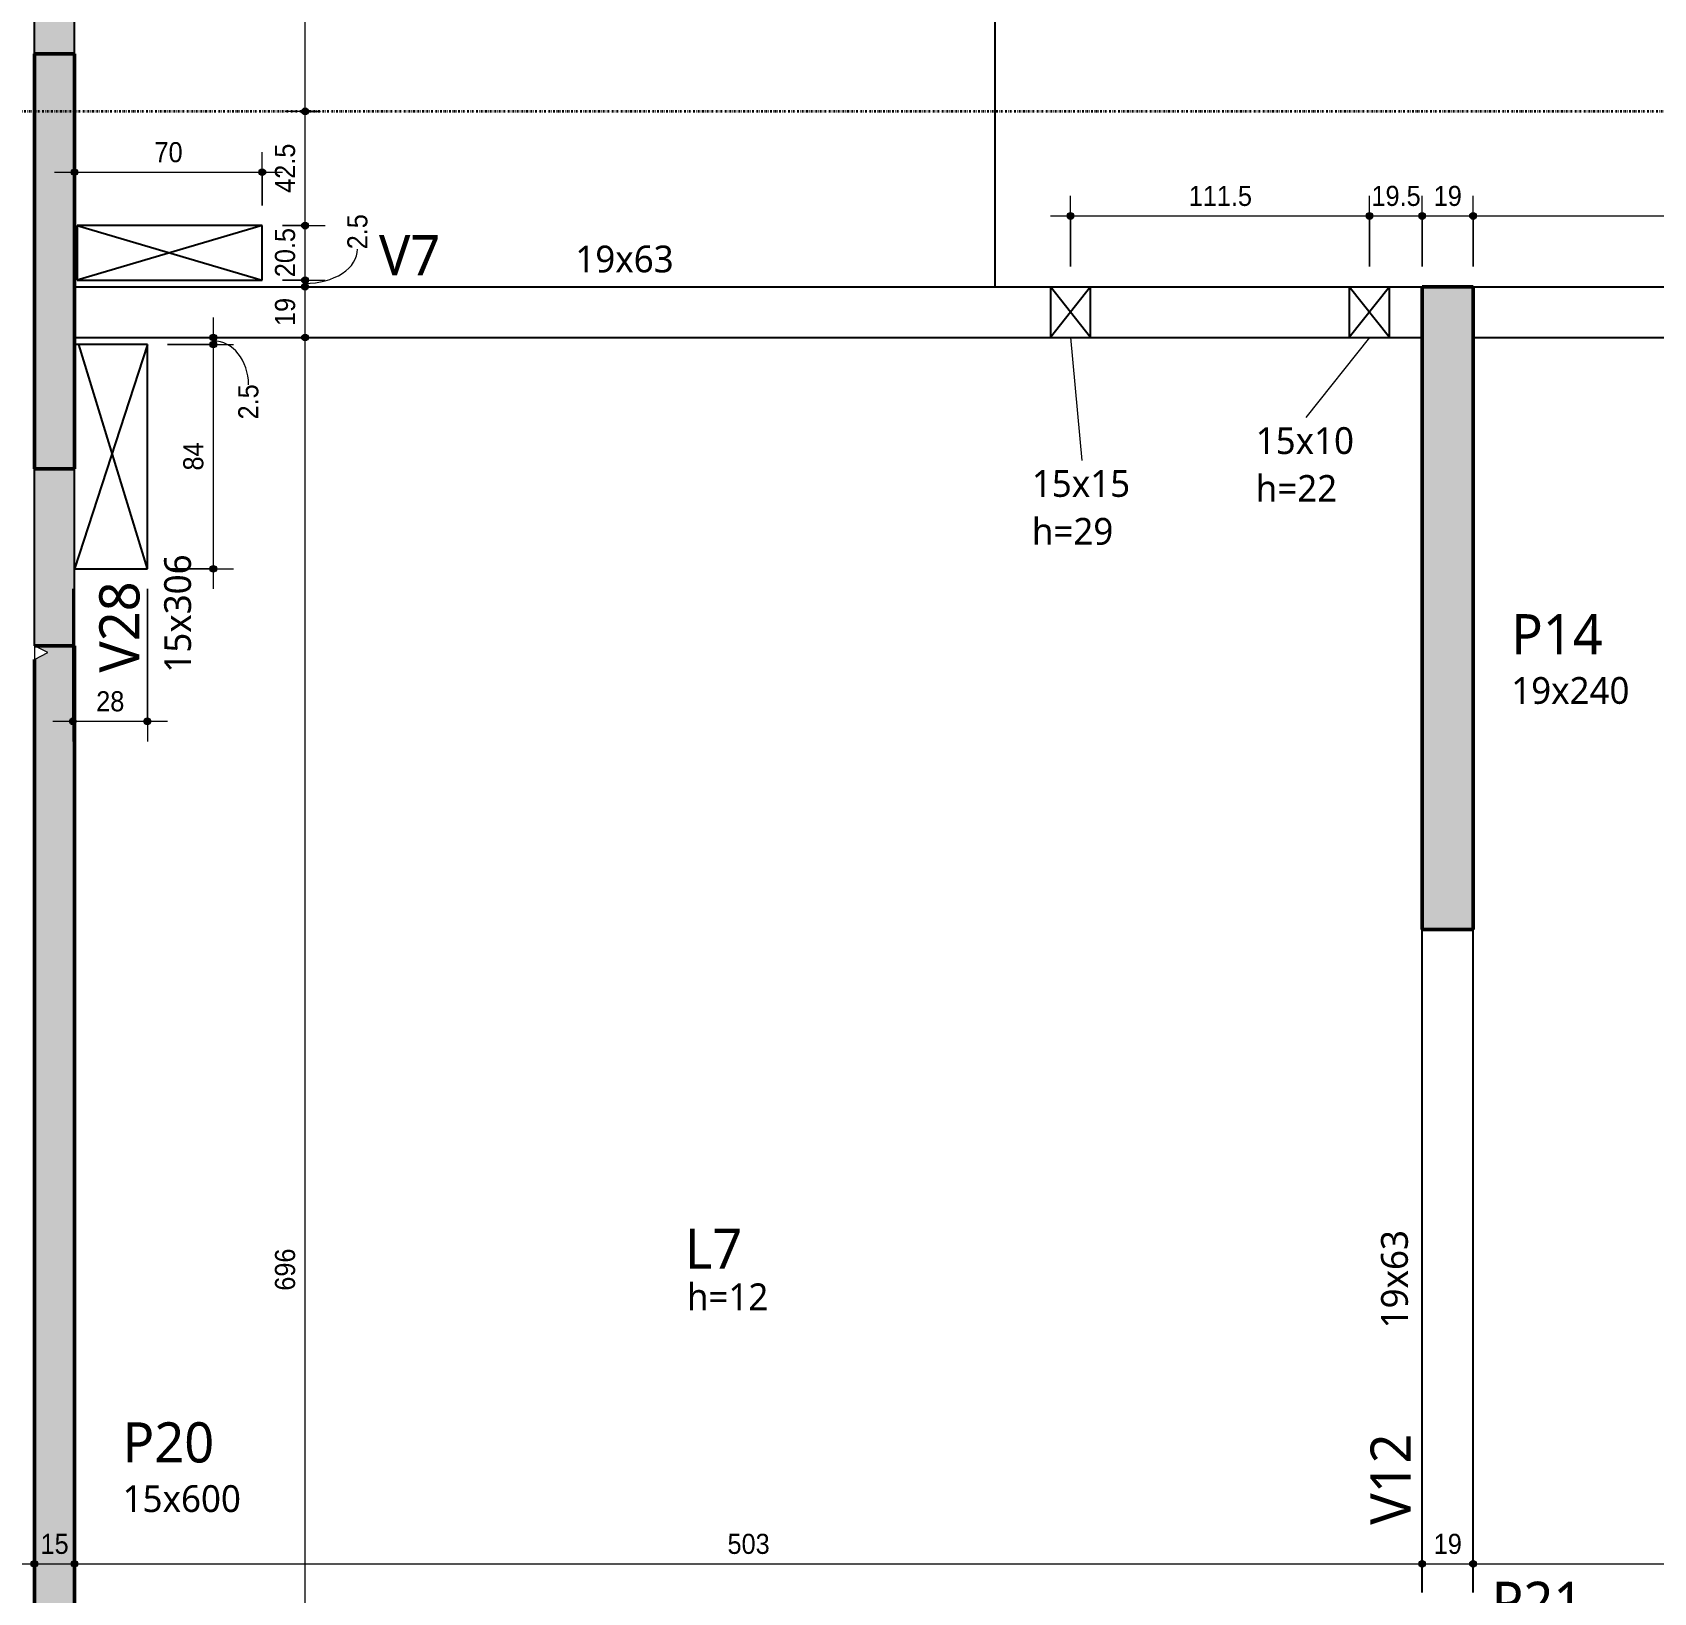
# Model space of a CAD drawing. Header units: centimetres. Extents: x -2198 to 42786, y -3196 to 88064.
# Drawn here: x -1760 to -1154, y -669 to -87 of the extents above; entities that cross this region are included whole.
import ezdxf

# ---------------------------------------------------------------- set-up
doc = ezdxf.new("R2010")
doc.units = ezdxf.units.CM
doc.linetypes.add('Dash dot', pattern=[1.5875, 0.635, -0.47625, 0, -0.47625])
doc.linetypes.add('Traço', pattern=[0.635, 0.3175, -0.3175])
for name, color, linetype, lineweight in [('A-ANNO-DIMS', 7, 'Continuous', 9), ('A-ANNO-DIMS-50', 7, 'Continuous', 9), ('A-DETL-THIN', 7, 'Continuous', 25), ('A-FLOR', 7, 'Continuous', 25), ('A-FLOR-IDEN', 7, 'Continuous', 9), ('A-GENM', 7, 'Continuous', 25), ('A-GENM-HDLN', 7, 'Traço', 18), ('A-GENM-IDEN', 7, 'Continuous', 9), ('S-BEAM', 7, 'Continuous', 25), ('S-BEAM-HDLN', 7, 'Traço', 25), ('S-BEAM-IDEN', 7, 'Continuous', 9), ('S-COLS', 7, 'Continuous', 25), ('S-COLS-IDEN', 7, 'Continuous', 9), ('S-GRID', 7, 'Continuous', 9)]:
    doc.layers.add(name, color=color, linetype=linetype, lineweight=lineweight)
doc.layers.add('A-DETL', color=7, linetype='Continuous', lineweight=18, true_color=0x00a600)
doc.styles.add('Arial_2', font='arial.ttf', dxfattribs={"width": 0.9, "height": 7.5})
doc.styles.add('Gadugi', font='gadugi.ttf', dxfattribs={"height": 15})
doc.styles.add('Gadugi_1', font='gadugi.ttf', dxfattribs={"height": 10})
doc.dimstyles.new('PED_1_5mm_ESQ', dxfattribs={"dimscale": 30.48, "dimtxt": 7.651945, "dimasz": 0.328084, "dimexe": 0.246063, "dimexo": 0.246063, "dimgap": 0.049213, "dimtad": 1, "dimdec": 1, "dimrnd": 0.5, "dimdsep": 46, "dimtxsty": 'Arial_2', "dimblk1": 'DOTSMALL', "dimblk2": 'DOTSMALL', "dimsah": 1, "dimcen": 0.09, "dimdle": 0.246063, "dimazin": 0, "dimtfac": 1, "dimtdec": 4, "dimtix": 1, "dimtmove": 0, "dimatfit": 3, "dimfxl": 1, "dimtvp": 1, "dimtolj": 1, "dimtzin": 0, "dimarcsym": 2})
doc.dimstyles.new('PED_1_5mm_ESQ_1', dxfattribs={"dimscale": 30.48, "dimtxt": 7.651945, "dimasz": 0.328084, "dimexe": 0.246063, "dimexo": 0.246063, "dimgap": 0.049213, "dimtad": 1, "dimdec": 1, "dimrnd": 0.5, "dimdsep": 46, "dimtxsty": 'Arial_2', "dimblk1": 'DOTSMALL', "dimblk2": 'DOTSMALL', "dimsah": 1, "dimcen": 0.09, "dimdle": 0.246063, "dimazin": 0, "dimtfac": 1, "dimtdec": 4, "dimtix": 1, "dimtmove": 1, "dimatfit": 3, "dimfxl": 1, "dimtvp": 1, "dimtolj": 1, "dimtzin": 0, "dimarcsym": 2})
doc.dimstyles.new('PED_1_5mm_ESQ_3', dxfattribs={"dimscale": 30.48, "dimtxt": 7.651945, "dimasz": 0.328084, "dimexe": 0.246063, "dimexo": 0.246063, "dimgap": 0.049213, "dimtad": 1, "dimdec": 1, "dimrnd": 0.5, "dimdsep": 46, "dimtxsty": 'Arial_2', "dimblk1": 'DOTSMALL', "dimblk2": 'DOTSMALL', "dimsah": 1, "dimcen": 0.09, "dimdle": 0.246063, "dimazin": 0, "dimtfac": 1, "dimtdec": 4, "dimtix": 1, "dimtmove": 0, "dimatfit": 3, "dimfxl": 1, "dimtvp": 1, "dimtolj": 1, "dimtzin": 0, "dimarcsym": 2})

# ---------------------------------------------------------------- blocks, each defined once
blk = doc.blocks.new('PED_FURO_RETANGULAR_R04_2020 - 15x10x22-3621887-PL E 001 - FORMA DO PAVIMENTO TIPO 1')
at = {"layer": 'A-GENM-HDLN'}
for p, q in [((-7.5, 9.5), (7.5, -9.5)), ((-7.5, -9.5), (7.5, 9.5)), ((-7.5, -9.5), (-7.5, 9.5)), ((7.5, 9.5), (7.5, -9.5))]:
    blk.add_line(p, q, dxfattribs=at)
blk = doc.blocks.new('PED_FURO_RETANGULAR_R04_2020 - 15x15x29-V1-PL E 001 - FORMA DO PAVIMENTO TIPO 1')
at = {"layer": 'A-GENM-HDLN'}
for p, q in [((-7.5, 9.5), (7.5, -9.5)), ((-7.5, -9.5), (7.5, 9.5)), ((-7.5, -9.5), (-7.5, 9.5)), ((7.5, 9.5), (7.5, -9.5))]:
    blk.add_line(p, q, dxfattribs=at)
blk = doc.blocks.new('DIMBLOCK21-PL E 001 - FORMA DO PAVIMENTO TIPO 1')
at = {"layer": 'A-ANNO-DIMS-50'}
h = blk.add_hatch(color=256, dxfattribs=at)
edge = h.paths.add_edge_path(flags=0)
edge.add_arc((-1657.81, -200.88), 1.25, 0, 360)
h = blk.add_hatch(color=256, dxfattribs=at)
edge = h.paths.add_edge_path(flags=0)
edge.add_arc((-1657.81, -896.95), 1.25, 0, 360)
for p, q in [((-1652.08, -200.88), (-1665.31, -200.88)), ((-1657.81, -896.95), (-1657.81, -200.88)), ((-1657.81, -200.88), (-1652.08, -200.88)), ((-1652.08, -896.95), (-1665.31, -896.95)), ((-1657.81, -896.95), (-1652.08, -896.95))]:
    blk.add_line(p, q, dxfattribs=at)
for centre in [(-1657.81, -200.88), (-1657.81, -896.95)]:
    blk.add_circle(centre, 1.25, dxfattribs=at)
at = {"layer": 'A-ANNO-DIMS-50', "color": 0, "insert": (-1669.05, -556.68), "char_height": 7.5, "width": 18.6472, "attachment_point": 1, "rotation": 90, "line_spacing_factor": 0.941778, "style": 'Arial_2'}
blk.add_mtext('696', dxfattribs=at)
blk = doc.blocks.new('_DotSmall')
at = {"color": 0, "linetype": 'ByBlock', "const_width": 0.5}
blk.add_lwpolyline([(-0.0625, 0, 1), (0.0625, 0, 1)], format="xyb", close=True, dxfattribs=at)
blk = doc.blocks.new('DIMBLOCK22-PL E 001 - FORMA DO PAVIMENTO TIPO 1')
at = {"layer": 'A-ANNO-DIMS-50'}
h = blk.add_hatch(color=256, dxfattribs=at)
edge = h.paths.add_edge_path(flags=0)
edge.add_arc((-1657.81, -181.88), 1.25, 0, 360)
h = blk.add_hatch(color=256, dxfattribs=at)
edge = h.paths.add_edge_path(flags=0)
edge.add_arc((-1657.81, -200.88), 1.25, 0, 360)
for p, q in [((-1652.08, -181.88), (-1665.31, -181.88)), ((-1657.81, -200.88), (-1657.81, -181.88)), ((-1657.81, -181.88), (-1652.08, -181.88)), ((-1652.08, -200.88), (-1665.31, -200.88)), ((-1657.81, -200.88), (-1652.08, -200.88))]:
    blk.add_line(p, q, dxfattribs=at)
for centre in [(-1657.81, -181.88), (-1657.81, -200.88)]:
    blk.add_circle(centre, 1.25, dxfattribs=at)
at = {"layer": 'A-ANNO-DIMS-50', "color": 0, "insert": (-1669.05, -196.56), "char_height": 7.5, "width": 12.4315, "attachment_point": 1, "rotation": 90, "line_spacing_factor": 0.941778, "style": 'Arial_2'}
blk.add_mtext('19', dxfattribs=at)
blk = doc.blocks.new('DIMBLOCK23-PL E 001 - FORMA DO PAVIMENTO TIPO 1')
at = {"layer": 'A-ANNO-DIMS-50'}
h = blk.add_hatch(color=256, dxfattribs=at)
edge = h.paths.add_edge_path(flags=0)
edge.add_arc((-1657.81, -179.45), 1.25, 0, 360)
h = blk.add_hatch(color=256, dxfattribs=at)
edge = h.paths.add_edge_path(flags=0)
edge.add_arc((-1657.81, -181.88), 1.25, 0, 360)
for p, q in [((-1666.29, -179.45), (-1650.31, -179.45)), ((-1657.81, -179.45), (-1666.29, -179.45)), ((-1657.81, -181.88), (-1657.81, -179.45)), ((-1652.08, -181.88), (-1665.31, -181.88)), ((-1657.81, -181.88), (-1652.08, -181.88))]:
    blk.add_line(p, q, dxfattribs=at)
for centre in [(-1657.81, -179.45), (-1657.81, -181.88)]:
    blk.add_circle(centre, 1.25, dxfattribs=at)
blk.add_ellipse((-1657.81, -167.92), major_axis=(-19.6, 0), ratio=0.64993, start_param=1.570796, end_param=3.141593, dxfattribs=at)
at = {"layer": 'A-ANNO-DIMS-50', "color": 0, "insert": (-1642.06, -167.92), "char_height": 7.5, "width": 15.5393, "attachment_point": 1, "rotation": 90, "line_spacing_factor": 0.941778, "style": 'Arial_2'}
blk.add_mtext('2.5', dxfattribs=at)
blk = doc.blocks.new('DIMBLOCK24-PL E 001 - FORMA DO PAVIMENTO TIPO 1')
at = {"layer": 'A-ANNO-DIMS-50'}
h = blk.add_hatch(color=256, dxfattribs=at)
edge = h.paths.add_edge_path(flags=0)
edge.add_arc((-1657.81, -159.09), 1.25, 0, 360)
h = blk.add_hatch(color=256, dxfattribs=at)
edge = h.paths.add_edge_path(flags=0)
edge.add_arc((-1657.81, -179.45), 1.25, 0, 360)
for p, q in [((-1666.29, -159.09), (-1650.31, -159.09)), ((-1657.81, -159.09), (-1666.29, -159.09)), ((-1657.81, -179.45), (-1657.81, -159.09)), ((-1666.29, -179.45), (-1650.31, -179.45)), ((-1657.81, -179.45), (-1666.29, -179.45))]:
    blk.add_line(p, q, dxfattribs=at)
for centre in [(-1657.81, -159.09), (-1657.81, -179.45)]:
    blk.add_circle(centre, 1.25, dxfattribs=at)
at = {"layer": 'A-ANNO-DIMS-50', "color": 0, "insert": (-1669.05, -178.34), "char_height": 7.5, "width": 21.7551, "attachment_point": 1, "rotation": 90, "line_spacing_factor": 0.941778, "style": 'Arial_2'}
blk.add_mtext('20.5', dxfattribs=at)
blk = doc.blocks.new('DIMBLOCK25-PL E 001 - FORMA DO PAVIMENTO TIPO 1')
at = {"layer": 'A-ANNO-DIMS-50'}
h = blk.add_hatch(color=256, dxfattribs=at)
edge = h.paths.add_edge_path(flags=0)
edge.add_arc((-1657.81, -116.45), 1.25, 0, 360)
h = blk.add_hatch(color=256, dxfattribs=at)
edge = h.paths.add_edge_path(flags=0)
edge.add_arc((-1657.81, -159.09), 1.25, 0, 360)
for p, q in [((-1652.08, -116.45), (-1665.31, -116.45)), ((-1657.81, -159.09), (-1657.81, -116.45)), ((-1657.81, -116.45), (-1652.08, -116.45)), ((-1666.29, -159.09), (-1650.31, -159.09)), ((-1657.81, -159.09), (-1666.29, -159.09))]:
    blk.add_line(p, q, dxfattribs=at)
for centre in [(-1657.81, -116.45), (-1657.81, -159.09)]:
    blk.add_circle(centre, 1.25, dxfattribs=at)
at = {"layer": 'A-ANNO-DIMS-50', "color": 0, "insert": (-1669.05, -146.84), "char_height": 7.5, "width": 21.7551, "attachment_point": 1, "rotation": 90, "line_spacing_factor": 0.941778, "style": 'Arial_2'}
blk.add_mtext('42.5', dxfattribs=at)
blk = doc.blocks.new('DIMBLOCK26-PL E 001 - FORMA DO PAVIMENTO TIPO 1')
at = {"layer": 'A-ANNO-DIMS-50'}
h = blk.add_hatch(color=256, dxfattribs=at)
edge = h.paths.add_edge_path(flags=0)
edge.add_arc((-1657.81, -26.88), 1.25, 0, 360)
h = blk.add_hatch(color=256, dxfattribs=at)
edge = h.paths.add_edge_path(flags=0)
edge.add_arc((-1657.81, -116.45), 1.25, 0, 360)
for p, q in [((-1407.86, -26.88), (-1665.31, -26.88)), ((-1657.81, -116.45), (-1657.81, -26.88)), ((-1657.81, -26.88), (-1407.86, -26.88)), ((-1652.08, -116.45), (-1665.31, -116.45)), ((-1657.81, -116.45), (-1652.08, -116.45))]:
    blk.add_line(p, q, dxfattribs=at)
for centre in [(-1657.81, -26.88), (-1657.81, -116.45)]:
    blk.add_circle(centre, 1.25, dxfattribs=at)
at = {"layer": 'A-ANNO-DIMS-50', "color": 0, "insert": (-1669.05, -80.73), "char_height": 7.5, "width": 21.7551, "attachment_point": 1, "rotation": 90, "line_spacing_factor": 0.941778, "style": 'Arial_2'}
blk.add_mtext('89.5', dxfattribs=at)
blk = doc.blocks.new('DIMBLOCK45-PL E 001 - FORMA DO PAVIMENTO TIPO 1')
at = {"layer": 'A-ANNO-DIMS-50'}
h = blk.add_hatch(color=256, dxfattribs=at)
edge = h.paths.add_edge_path(flags=0)
edge.add_arc((-1758.86, -658.67), 1.25, 0, 360)
h = blk.add_hatch(color=256, dxfattribs=at)
edge = h.paths.add_edge_path(flags=0)
edge.add_arc((-1743.86, -658.67), 1.25, 0, 360)
for p, q in [((-1758.86, -664.41), (-1758.86, -651.17)), ((-1743.86, -664.41), (-1743.86, -651.17)), ((-1766.36, -658.67), (-1743.86, -658.67)), ((-1758.86, -658.67), (-1758.86, -664.41)), ((-1743.86, -658.67), (-1743.86, -664.41))]:
    blk.add_line(p, q, dxfattribs=at)
for centre in [(-1758.86, -658.67), (-1743.86, -658.67)]:
    blk.add_circle(centre, 1.25, dxfattribs=at)
at = {"layer": 'A-ANNO-DIMS-50', "color": 0, "insert": (-1756.54, -647.44), "char_height": 7.5, "width": 12.4315, "attachment_point": 1, "line_spacing_factor": 0.941778, "style": 'Arial_2'}
blk.add_mtext('15', dxfattribs=at)
blk = doc.blocks.new('DIMBLOCK46-PL E 001 - FORMA DO PAVIMENTO TIPO 1')
at = {"layer": 'A-ANNO-DIMS-50'}
h = blk.add_hatch(color=256, dxfattribs=at)
edge = h.paths.add_edge_path(flags=0)
edge.add_arc((-1743.86, -658.67), 1.25, 0, 360)
h = blk.add_hatch(color=256, dxfattribs=at)
edge = h.paths.add_edge_path(flags=0)
edge.add_arc((-1240.86, -658.67), 1.25, 0, 360)
for p, q in [((-1743.86, -664.41), (-1743.86, -651.17)), ((-1240.86, -664.41), (-1240.86, -651.17)), ((-1743.86, -658.67), (-1240.86, -658.67)), ((-1743.86, -658.67), (-1743.86, -664.41)), ((-1240.86, -658.67), (-1240.86, -664.41))]:
    blk.add_line(p, q, dxfattribs=at)
for centre in [(-1743.86, -658.67), (-1240.86, -658.67)]:
    blk.add_circle(centre, 1.25, dxfattribs=at)
at = {"layer": 'A-ANNO-DIMS-50', "color": 0, "insert": (-1500.13, -647.44), "char_height": 7.5, "width": 18.6472, "attachment_point": 1, "line_spacing_factor": 0.941778, "style": 'Arial_2'}
blk.add_mtext('503', dxfattribs=at)
blk = doc.blocks.new('DIMBLOCK47-PL E 001 - FORMA DO PAVIMENTO TIPO 1')
at = {"layer": 'A-ANNO-DIMS-50'}
h = blk.add_hatch(color=256, dxfattribs=at)
edge = h.paths.add_edge_path(flags=0)
edge.add_arc((-1240.86, -658.67), 1.25, 0, 360)
h = blk.add_hatch(color=256, dxfattribs=at)
edge = h.paths.add_edge_path(flags=0)
edge.add_arc((-1221.86, -658.67), 1.25, 0, 360)
for p, q in [((-1240.86, -664.41), (-1240.86, -651.17)), ((-1221.86, -664.41), (-1221.86, -651.17)), ((-1240.86, -658.67), (-1221.86, -658.67)), ((-1240.86, -658.67), (-1240.86, -664.41)), ((-1221.86, -658.67), (-1221.86, -664.41))]:
    blk.add_line(p, q, dxfattribs=at)
for centre in [(-1240.86, -658.67), (-1221.86, -658.67)]:
    blk.add_circle(centre, 1.25, dxfattribs=at)
at = {"layer": 'A-ANNO-DIMS-50', "color": 0, "insert": (-1236.54, -647.44), "char_height": 7.5, "width": 12.4315, "attachment_point": 1, "line_spacing_factor": 0.941778, "style": 'Arial_2'}
blk.add_mtext('19', dxfattribs=at)
blk = doc.blocks.new('DIMBLOCK48-PL E 001 - FORMA DO PAVIMENTO TIPO 1')
at = {"layer": 'A-ANNO-DIMS-50'}
h = blk.add_hatch(color=256, dxfattribs=at)
edge = h.paths.add_edge_path(flags=0)
edge.add_arc((-1221.86, -658.67), 1.25, 0, 360)
h = blk.add_hatch(color=256, dxfattribs=at)
edge = h.paths.add_edge_path(flags=0)
edge.add_arc((-658.86, -658.67), 1.25, 0, 360)
for p, q in [((-1221.86, -664.41), (-1221.86, -651.17)), ((-658.86, -664.41), (-658.86, -651.17)), ((-1221.86, -658.67), (-658.86, -658.67)), ((-1221.86, -658.67), (-1221.86, -664.41)), ((-658.86, -658.67), (-658.86, -664.41))]:
    blk.add_line(p, q, dxfattribs=at)
for centre in [(-1221.86, -658.67), (-658.86, -658.67)]:
    blk.add_circle(centre, 1.25, dxfattribs=at)
at = {"layer": 'A-ANNO-DIMS-50', "color": 0, "insert": (-948.13, -647.44), "char_height": 7.5, "width": 18.6472, "attachment_point": 1, "line_spacing_factor": 0.941778, "style": 'Arial_2'}
blk.add_mtext('563', dxfattribs=at)
blk = doc.blocks.new('DIMBLOCK229-PL E 001 - FORMA DO PAVIMENTO TIPO 1')
at = {"layer": 'A-ANNO-DIMS-50'}
h = blk.add_hatch(color=256, dxfattribs=at)
edge = h.paths.add_edge_path(flags=0)
edge.add_arc((-1240.86, -155.48), 1.25, 0, 360)
h = blk.add_hatch(color=256, dxfattribs=at)
edge = h.paths.add_edge_path(flags=0)
edge.add_arc((-1221.86, -155.48), 1.25, 0, 360)
for p, q in [((-1240.86, -174.38), (-1240.86, -147.98)), ((-1221.86, -174.38), (-1221.86, -147.98)), ((-1248.36, -155.48), (-1221.86, -155.48)), ((-1240.86, -155.48), (-1240.86, -174.38)), ((-1221.86, -155.48), (-1221.86, -174.38))]:
    blk.add_line(p, q, dxfattribs=at)
for centre in [(-1240.86, -155.48), (-1221.86, -155.48)]:
    blk.add_circle(centre, 1.25, dxfattribs=at)
at = {"layer": 'A-ANNO-DIMS-50', "color": 0, "insert": (-1236.54, -144.24), "char_height": 7.5, "width": 12.4315, "attachment_point": 1, "line_spacing_factor": 0.941778, "style": 'Arial_2'}
blk.add_mtext('19', dxfattribs=at)
blk = doc.blocks.new('DIMBLOCK230-PL E 001 - FORMA DO PAVIMENTO TIPO 1')
at = {"layer": 'A-ANNO-DIMS-50'}
h = blk.add_hatch(color=256, dxfattribs=at)
edge = h.paths.add_edge_path(flags=0)
edge.add_arc((-1221.86, -155.48), 1.25, 0, 360)
h = blk.add_hatch(color=256, dxfattribs=at)
edge = h.paths.add_edge_path(flags=0)
edge.add_arc((-1038.38, -155.48), 1.25, 0, 360)
for p, q in [((-1221.86, -174.38), (-1221.86, -147.98)), ((-1038.38, -174.38), (-1038.38, -147.98)), ((-1221.86, -155.48), (-1038.38, -155.48)), ((-1221.86, -155.48), (-1221.86, -174.38)), ((-1038.38, -155.48), (-1038.38, -174.38))]:
    blk.add_line(p, q, dxfattribs=at)
for centre in [(-1221.86, -155.48), (-1038.38, -155.48)]:
    blk.add_circle(centre, 1.25, dxfattribs=at)
at = {"layer": 'A-ANNO-DIMS-50', "color": 0, "insert": (-1141.78, -144.24), "char_height": 7.5, "width": 27.9708, "attachment_point": 1, "line_spacing_factor": 0.941778, "style": 'Arial_2'}
blk.add_mtext('183.5', dxfattribs=at)
blk = doc.blocks.new('DIMBLOCK236-PL E 001 - FORMA DO PAVIMENTO TIPO 1')
at = {"layer": 'A-ANNO-DIMS-50'}
h = blk.add_hatch(color=256, dxfattribs=at)
edge = h.paths.add_edge_path(flags=0)
edge.add_arc((-1692.05, -203.45), 1.25, 0, 360)
h = blk.add_hatch(color=256, dxfattribs=at)
edge = h.paths.add_edge_path(flags=0)
edge.add_arc((-1692.05, -287.2), 1.25, 0, 360)
for p, q in [((-1709.18, -203.45), (-1684.55, -203.45)), ((-1692.05, -203.45), (-1709.18, -203.45)), ((-1692.05, -294.7), (-1692.05, -203.45)), ((-1709.18, -287.2), (-1684.55, -287.2)), ((-1692.05, -287.2), (-1709.18, -287.2))]:
    blk.add_line(p, q, dxfattribs=at)
for centre in [(-1692.05, -203.45), (-1692.05, -287.2)]:
    blk.add_circle(centre, 1.25, dxfattribs=at)
at = {"layer": 'A-ANNO-DIMS-50', "color": 0, "insert": (-1703.29, -250.5), "char_height": 7.5, "width": 12.4315, "attachment_point": 1, "rotation": 90, "line_spacing_factor": 0.941778, "style": 'Arial_2'}
blk.add_mtext('84', dxfattribs=at)
blk = doc.blocks.new('DIMBLOCK237-PL E 001 - FORMA DO PAVIMENTO TIPO 1')
at = {"layer": 'A-ANNO-DIMS-50'}
h = blk.add_hatch(color=256, dxfattribs=at)
edge = h.paths.add_edge_path(flags=0)
edge.add_arc((-1692.05, -200.88), 1.25, 0, 360)
h = blk.add_hatch(color=256, dxfattribs=at)
edge = h.paths.add_edge_path(flags=0)
edge.add_arc((-1692.05, -203.45), 1.25, 0, 360)
for p, q in [((-1692.05, -203.45), (-1692.05, -193.38)), ((-1709.18, -203.45), (-1684.55, -203.45)), ((-1692.05, -203.45), (-1709.18, -203.45)), ((-1686.32, -200.88), (-1699.55, -200.88)), ((-1692.05, -200.88), (-1686.32, -200.88))]:
    blk.add_line(p, q, dxfattribs=at)
for centre in [(-1692.05, -200.88), (-1692.05, -203.45)]:
    blk.add_circle(centre, 1.25, dxfattribs=at)
blk.add_ellipse((-1692.05, -218.48), major_axis=(0, 16.31), ratio=0.806464, start_param=4.712389, end_param=6.283185, dxfattribs=at)
at = {"layer": 'A-ANNO-DIMS-50', "color": 0, "insert": (-1682.75, -231.43), "char_height": 7.5, "width": 15.5393, "attachment_point": 1, "rotation": 90, "line_spacing_factor": 0.941778, "style": 'Arial_2'}
blk.add_mtext('2.5', dxfattribs=at)
blk = doc.blocks.new('DIMBLOCK238-PL E 001 - FORMA DO PAVIMENTO TIPO 1')
at = {"layer": 'A-ANNO-DIMS-50'}
h = blk.add_hatch(color=256, dxfattribs=at)
edge = h.paths.add_edge_path(flags=0)
edge.add_arc((-1744.47, -344.14), 1.25, 0, 360)
h = blk.add_hatch(color=256, dxfattribs=at)
edge = h.paths.add_edge_path(flags=0)
edge.add_arc((-1716.68, -344.14), 1.25, 0, 360)
for p, q in [((-1744.47, -294.7), (-1744.47, -351.64)), ((-1744.47, -344.14), (-1744.47, -294.7)), ((-1716.68, -294.7), (-1716.68, -351.64)), ((-1716.68, -344.14), (-1716.68, -294.7)), ((-1751.97, -344.14), (-1709.18, -344.14))]:
    blk.add_line(p, q, dxfattribs=at)
for centre in [(-1744.47, -344.14), (-1716.68, -344.14)]:
    blk.add_circle(centre, 1.25, dxfattribs=at)
at = {"layer": 'A-ANNO-DIMS-50', "color": 0, "insert": (-1735.76, -332.9), "char_height": 7.5, "width": 12.4315, "attachment_point": 1, "line_spacing_factor": 0.941778, "style": 'Arial_2'}
blk.add_mtext('28', dxfattribs=at)
blk = doc.blocks.new('DIMBLOCK264-PL E 001 - FORMA DO PAVIMENTO TIPO 1')
at = {"layer": 'A-ANNO-DIMS-50'}
h = blk.add_hatch(color=256, dxfattribs=at)
edge = h.paths.add_edge_path(flags=0)
edge.add_arc((-1372.09, -155.48), 1.25, 0, 360)
h = blk.add_hatch(color=256, dxfattribs=at)
edge = h.paths.add_edge_path(flags=0)
edge.add_arc((-1260.54, -155.48), 1.25, 0, 360)
for p, q in [((-1372.09, -174.38), (-1372.09, -147.98)), ((-1260.54, -174.38), (-1260.54, -147.98)), ((-1379.59, -155.48), (-1253.04, -155.48)), ((-1372.09, -155.48), (-1372.09, -174.38)), ((-1260.54, -155.48), (-1260.54, -174.38))]:
    blk.add_line(p, q, dxfattribs=at)
for centre in [(-1372.09, -155.48), (-1260.54, -155.48)]:
    blk.add_circle(centre, 1.25, dxfattribs=at)
at = {"layer": 'A-ANNO-DIMS-50', "color": 0, "insert": (-1327.97, -144.24), "char_height": 7.5, "width": 27.9708, "attachment_point": 1, "line_spacing_factor": 0.941778, "style": 'Arial_2'}
blk.add_mtext('111.5', dxfattribs=at)
blk = doc.blocks.new('DIMBLOCK265-PL E 001 - FORMA DO PAVIMENTO TIPO 1')
at = {"layer": 'A-ANNO-DIMS-50'}
h = blk.add_hatch(color=256, dxfattribs=at)
edge = h.paths.add_edge_path(flags=0)
edge.add_arc((-1260.54, -155.48), 1.25, 0, 360)
h = blk.add_hatch(color=256, dxfattribs=at)
edge = h.paths.add_edge_path(flags=0)
edge.add_arc((-1240.86, -155.48), 1.25, 0, 360)
for p, q in [((-1260.54, -174.38), (-1260.54, -147.98)), ((-1240.86, -174.38), (-1240.86, -147.98)), ((-1268.04, -155.48), (-1233.36, -155.48)), ((-1260.54, -155.48), (-1260.54, -174.38)), ((-1240.86, -155.48), (-1240.86, -174.38))]:
    blk.add_line(p, q, dxfattribs=at)
for centre in [(-1260.54, -155.48), (-1240.86, -155.48)]:
    blk.add_circle(centre, 1.25, dxfattribs=at)
at = {"layer": 'A-ANNO-DIMS-50', "color": 0, "insert": (-1259.77, -144.24), "char_height": 7.5, "width": 21.7551, "attachment_point": 1, "line_spacing_factor": 0.941778, "style": 'Arial_2'}
blk.add_mtext('19.5', dxfattribs=at)
blk = doc.blocks.new('DIMBLOCK283-PL E 001 - FORMA DO PAVIMENTO TIPO 1')
at = {"layer": 'A-ANNO-DIMS-50'}
h = blk.add_hatch(color=256, dxfattribs=at)
edge = h.paths.add_edge_path(flags=0)
edge.add_arc((-1743.86, -139.15), 1.25, 0, 360)
h = blk.add_hatch(color=256, dxfattribs=at)
edge = h.paths.add_edge_path(flags=0)
edge.add_arc((-1673.79, -139.15), 1.25, 0, 360)
for p, q in [((-1743.86, -144.88), (-1743.86, -131.65)), ((-1673.79, -151.59), (-1673.79, -131.65)), ((-1751.36, -139.15), (-1666.29, -139.15)), ((-1743.86, -139.15), (-1743.86, -144.88)), ((-1673.79, -139.15), (-1673.79, -151.59))]:
    blk.add_line(p, q, dxfattribs=at)
for centre in [(-1743.86, -139.15), (-1673.79, -139.15)]:
    blk.add_circle(centre, 1.25, dxfattribs=at)
at = {"layer": 'A-ANNO-DIMS-50', "color": 0, "insert": (-1714, -127.92), "char_height": 7.5, "width": 12.4315, "attachment_point": 1, "line_spacing_factor": 0.941778, "style": 'Arial_2'}
blk.add_mtext('70', dxfattribs=at)

msp = doc.modelspace()

# ---------------------------------------------------------------- hatches: boundary and pattern name
at = {"layer": 'S-BEAM', "true_color": 0xe6b8b7}
for points in [[(-1753.86, -94.95), (-1743.86, -94.95), (-1743.86, -28.98), (-1758.86, -28.98), (-1758.86, -94.95)], [(-1758.86, -316), (-1743.86, -316), (-1743.86, -249.93), (-1758.86, -249.93), (-1758.86, -287.2)]]:
    msp.add_hatch(color=9, dxfattribs=at).paths.add_polyline_path(points, flags=0)
at = {"layer": 'S-COLS', "true_color": 0x808080}
for points in [[(-1743.86, -249.93), (-1743.86, -94.95), (-1758.86, -94.95), (-1758.86, -249.93)], [(-1240.86, -421.88), (-1221.86, -421.88), (-1221.86, -181.88), (-1240.86, -181.88), (-1240.86, -351.8)], [(-1758.86, -915.95), (-1743.86, -915.95), (-1743.86, -316), (-1758.86, -316), (-1753.86, -318.5), (-1758.86, -321), (-1758.86, -351.8)]]:
    msp.add_hatch(color=8, dxfattribs=at).paths.add_polyline_path(points, flags=0)

# ---------------------------------------------------------------- linework, layer by layer
at = {"layer": 'A-DETL', "color": 7}
for p, q in [((-1758.86, -316), (-1758.86, -321)), ((-1753.86, -318.5), (-1758.86, -316)), ((-1758.86, -321), (-1753.86, -318.5))]:
    msp.add_line(p, q, dxfattribs=at)
at = {"layer": 'A-DETL-THIN'}
for p, q in [((-1742.86, -159.09), (-1673.79, -179.45)), ((-1673.79, -159.09), (-1742.86, -179.45)), ((-1364.59, -181.88), (-1379.59, -200.88)), ((-1364.59, -200.88), (-1379.59, -181.88)), ((-1253.04, -181.88), (-1268.04, -200.88)), ((-1253.04, -200.88), (-1268.04, -181.88)), ((-1716.68, -203.45), (-1743.86, -287.2)), ((-1716.68, -287.2), (-1742.29, -203.45))]:
    msp.add_line(p, q, dxfattribs=at)
at = {"layer": 'A-FLOR'}
for p, q in [((-1743.86, -94.95), (-1743.86, -28.98)), ((-1400.36, -26.88), (-1400.36, -181.88)), ((-1742.86, -159.09), (-1742.86, -179.45)), ((-1673.79, -159.09), (-1742.86, -159.09)), ((-1673.79, -179.45), (-1673.79, -159.09)), ((-1742.86, -179.45), (-1673.79, -179.45)), ((-1716.68, -203.45), (-1743.86, -203.45)), ((-1716.68, -287.2), (-1716.68, -203.45)), ((-1743.86, -316), (-1743.86, -287.2)), ((-1743.86, -287.2), (-1716.68, -287.2))]:
    msp.add_line(p, q, dxfattribs=at)
at = {"layer": 'A-GENM-IDEN'}
for p, q in [((-1372.09, -200.88), (-1367.84, -246.78)), ((-1260.54, -200.88), (-1284.29, -230.78))]:
    msp.add_line(p, q, dxfattribs=at)
at = {"layer": 'S-BEAM'}
for p, q in [((-1758.86, -94.95), (-1758.86, -28.98)), ((-1743.86, -181.88), (-1240.86, -181.88)), ((-1221.86, -181.88), (-522.86, -181.88)), ((-1743.86, -200.88), (-1240.86, -200.88)), ((-1221.86, -200.88), (-522.86, -200.88)), ((-1758.86, -316), (-1758.86, -249.93)), ((-1743.86, -287.2), (-1743.86, -249.93)), ((-1240.86, -669.38), (-1240.86, -421.88)), ((-1221.86, -669.38), (-1221.86, -421.88))]:
    msp.add_line(p, q, dxfattribs=at)
at = {"layer": 'S-BEAM-HDLN', "linetype": 'Continuous'}
for p, q in [((-1379.59, -181.88), (-1379.59, -200.88)), ((-1364.59, -200.88), (-1364.59, -181.88)), ((-1268.04, -181.88), (-1268.04, -200.88)), ((-1253.04, -200.88), (-1253.04, -181.88))]:
    msp.add_line(p, q, dxfattribs=at)
at = {"layer": 'S-COLS', "lineweight": 50}
for p, q in [((-1758.86, -249.93), (-1758.86, -94.95)), ((-1758.86, -94.95), (-1743.86, -94.95)), ((-1743.86, -94.95), (-1743.86, -249.93)), ((-1240.86, -421.88), (-1240.86, -181.88)), ((-1240.86, -181.88), (-1221.86, -181.88)), ((-1221.86, -181.88), (-1221.86, -421.88)), ((-1743.86, -249.93), (-1758.86, -249.93)), ((-1758.86, -316), (-1743.86, -316)), ((-1743.86, -316), (-1743.86, -915.95)), ((-1758.86, -915.95), (-1758.86, -321)), ((-1221.86, -421.88), (-1240.86, -421.88))]:
    msp.add_line(p, q, dxfattribs=at)
at = {"layer": 'S-GRID', "color": 152, "linetype": 'Dash dot', "lineweight": 35, "true_color": 0x0070c0}
msp.add_line((1641.66, -116.45), (-2132.88, -116.45), dxfattribs=at)

# ---------------------------------------------------------------- block references
at = {"layer": 'A-GENM', "linetype": 'Traço', "lineweight": 18, "rotation": 180}
for name, p in [('PED_FURO_RETANGULAR_R04_2020 - 15x15x29-V1-PL E 001 - FORMA DO PAVIMENTO TIPO 1', (-1372.09, -191.38)), ('PED_FURO_RETANGULAR_R04_2020 - 15x10x22-3621887-PL E 001 - FORMA DO PAVIMENTO TIPO 1', (-1260.54, -191.38))]:
    msp.add_blockref(name, p, dxfattribs=at)

# ---------------------------------------------------------------- texts
at = {"layer": 'A-FLOR-IDEN', "attachment_point": 1}
for s, insert, char_height, width, style in [('L7', (-1516.07, -533.48), 15, 26.0548, 'Gadugi'), ('h=12', (-1515.29, -553.96), 10, 39.6835, 'Gadugi_1')]:
    msp.add_mtext(s, dxfattribs=dict(at, insert=insert, char_height=char_height, width=width, style=style))
at = {"layer": 'A-GENM-IDEN', "char_height": 10, "attachment_point": 1, "style": 'Gadugi_1'}
for s, insert, width in [('15x10', (-1302.99, -234.34), 44.8945), ('15x15', (-1386.54, -250.34), 44.8945), ('h=22', (-1302.99, -252.2), 39.6835), ('h=29', (-1386.54, -268.2), 39.6835)]:
    msp.add_mtext(s, dxfattribs=dict(at, insert=insert, width=width))
at = {"layer": 'S-BEAM-IDEN', "attachment_point": 1}
for s, insert, char_height, width, style in [('V7', (-1630.23, -162.61), 15, 30.0633, 'Gadugi'), ('19x63', (-1556.93, -166.54), 10, 44.8945, 'Gadugi_1')]:
    msp.add_mtext(s, dxfattribs=dict(at, insert=insert, char_height=char_height, width=width, style=style))
at = {"layer": 'S-BEAM-IDEN', "attachment_point": 1, "rotation": 90}
for s, insert, char_height, width, style in [('15x306', (-1710.4, -325.97), 10, 54.1139, 'Gadugi_1'), ('V28', (-1734.62, -325.97), 15, 44.0928, 'Gadugi'), ('19x63', (-1256.2, -570.75), 10, 44.8945, 'Gadugi_1'), ('V12', (-1260.14, -644.05), 15, 44.0928, 'Gadugi')]:
    msp.add_mtext(s, dxfattribs=dict(at, insert=insert, char_height=char_height, width=width, style=style))
at = {"layer": 'S-COLS-IDEN', "attachment_point": 1}
for s, insert, char_height, width, style in [('P14', (-1207.62, -304.12), 15, 42.4894, 'Gadugi'), ('19x240', (-1207.62, -327.61), 10, 54.1139, 'Gadugi_1'), ('P20', (-1725.9, -605.81), 15, 42.4894, 'Gadugi'), ('15x600', (-1725.9, -629.3), 10, 54.1139, 'Gadugi_1'), ('P21', (-1214.88, -665.32), 15, 42.4894, 'Gadugi')]:
    msp.add_mtext(s, dxfattribs=dict(at, insert=insert, char_height=char_height, width=width, style=style))

# ---------------------------------------------------------------- dimensions: what is measured, and where the dimension line sits
at = {"layer": 'A-ANNO-DIMS'}
for base, p1, p2, override, picture, middle in [((-1657.81, -26.88), (-1659.58, -116.45), (-1400.36, -26.88), {"dimpost": '<>', "dimfxl": 274.254179}, 'DIMBLOCK26-PL E 001 - FORMA DO PAVIMENTO TIPO 1', (-1663.14, -71.67)), ((-1657.81, -116.45), (-1673.79, -159.09), (-1659.58, -116.45), {"dimpost": '<>', "dimfxl": 44.948481}, 'DIMBLOCK25-PL E 001 - FORMA DO PAVIMENTO TIPO 1', (-1663.14, -137.77)), ((-1657.81, -159.09), (-1673.79, -179.45), (-1673.79, -159.09), {"dimpost": '<>', "dimfxl": 20.355856}, 'DIMBLOCK24-PL E 001 - FORMA DO PAVIMENTO TIPO 1', (-1663.14, -169.27)), ((-1657.81, -181.88), (-1659.58, -200.88), (-1659.58, -181.88), {"dimpost": '<>', "dimfxl": 19}, 'DIMBLOCK22-PL E 001 - FORMA DO PAVIMENTO TIPO 1', (-1663.14, -191.38)), ((-1657.81, -200.88), (-1659.58, -896.95), (-1659.58, -200.88), {"dimpost": '<>', "dimfxl": 696.06876}, 'DIMBLOCK21-PL E 001 - FORMA DO PAVIMENTO TIPO 1', (-1663.14, -548.92)), ((-1692.0536, -203.4496), (-1716.685, -287.2005), (-1716.685, -203.4496), {"dimpost": '<>', "dimfxl": 83.750913}, 'DIMBLOCK236-PL E 001 - FORMA DO PAVIMENTO TIPO 1', (-1697.3829, -245.3251))]:
    dim = msp.add_linear_dim(base=base, p1=p1, p2=p2, angle=90, dimstyle='PED_1_5mm_ESQ', override=override, dxfattribs=at)
    dim.commit()
    dim.dimension.update_dxf_attribs({"geometry": picture, "text_midpoint": middle})
for base, p1, p2, dimstyle, override, picture, middle in [((-1673.79, -139.15), (-1743.86, -137.38), (-1673.79, -159.09), 'PED_1_5mm_ESQ_3', {"dimpost": '<>', "dimfxl": 73.359093}, 'DIMBLOCK283-PL E 001 - FORMA DO PAVIMENTO TIPO 1', (-1708.82, -133.82)), ((-1260.5413, -155.4789), (-1372.0882, -181.8807), (-1260.5413, -181.8807), 'PED_1_5mm_ESQ', {"dimpost": '<>', "dimfxl": 111.546971}, 'DIMBLOCK264-PL E 001 - FORMA DO PAVIMENTO TIPO 1', (-1316.3148, -150.1496)), ((-1240.86, -155.48), (-1260.54, -181.88), (-1240.86, -181.88), 'PED_1_5mm_ESQ', {"dimpost": '<>', "dimfxl": 19.67674}, 'DIMBLOCK265-PL E 001 - FORMA DO PAVIMENTO TIPO 1', (-1250.7, -150.15)), ((-1221.86, -155.48), (-1240.86, -181.88), (-1221.86, -181.88), 'PED_1_5mm_ESQ', {"dimpost": '<>', "dimfxl": 19}, 'DIMBLOCK229-PL E 001 - FORMA DO PAVIMENTO TIPO 1', (-1231.36, -150.15)), ((-1038.38, -155.48), (-1221.86, -181.88), (-1038.38, -181.88), 'PED_1_5mm_ESQ', {"dimpost": '<>', "dimfxl": 183.479882}, 'DIMBLOCK230-PL E 001 - FORMA DO PAVIMENTO TIPO 1', (-1130.12, -150.15)), ((-1716.68, -344.14), (-1744.47, -287.2), (-1716.68, -287.2), 'PED_1_5mm_ESQ', {"dimpost": '<>', "dimfxl": 27.784638}, 'DIMBLOCK238-PL E 001 - FORMA DO PAVIMENTO TIPO 1', (-1730.58, -338.81)), ((-1743.86, -658.67), (-1758.86, -656.91), (-1743.86, -656.91), 'PED_1_5mm_ESQ', {"dimpost": '<>', "dimfxl": 15}, 'DIMBLOCK45-PL E 001 - FORMA DO PAVIMENTO TIPO 1', (-1751.36, -653.34)), ((-1240.86, -658.67), (-1743.86, -656.91), (-1240.86, -656.91), 'PED_1_5mm_ESQ', {"dimpost": '<>', "dimfxl": 502.99548}, 'DIMBLOCK46-PL E 001 - FORMA DO PAVIMENTO TIPO 1', (-1492.36, -653.34)), ((-1221.86, -658.67), (-1240.86, -656.91), (-1221.86, -656.91), 'PED_1_5mm_ESQ', {"dimpost": '<>', "dimfxl": 19}, 'DIMBLOCK47-PL E 001 - FORMA DO PAVIMENTO TIPO 1', (-1231.36, -653.34)), ((-658.86, -658.67), (-1221.86, -656.91), (-658.86, -656.91), 'PED_1_5mm_ESQ', {"dimpost": '<>', "dimfxl": 563.00452}, 'DIMBLOCK48-PL E 001 - FORMA DO PAVIMENTO TIPO 1', (-940.36, -653.34))]:
    dim = msp.add_linear_dim(base=base, p1=p1, p2=p2, dimstyle=dimstyle, override=override, dxfattribs=at)
    dim.commit()
    dim.dimension.update_dxf_attribs({"geometry": picture, "text_midpoint": middle})
for base, p1, p2, override, picture, middle in [((-1657.81, -179.45), (-1659.58, -181.88), (-1673.79, -179.45), {"dimpost": '<>', "dimfxl": 14.412912}, 'DIMBLOCK23-PL E 001 - FORMA DO PAVIMENTO TIPO 1', (-1637.06, -160.15)), ((-1692.05, -200.88), (-1716.68, -203.45), (-1693.82, -200.88), {"dimpost": '<>', "dimfxl": 23.007457}, 'DIMBLOCK237-PL E 001 - FORMA DO PAVIMENTO TIPO 1', (-1677.75, -223.66))]:
    dim = msp.add_linear_dim(base=base, p1=p1, p2=p2, angle=90, dimstyle='PED_1_5mm_ESQ_1', override=override, dxfattribs=at)
    dim.commit()
    dim.dimension.update_dxf_attribs({"geometry": picture, "text_midpoint": middle, "dimtype": 160, "text_rotation": 90})

doc.saveas('drawing.dxf')
